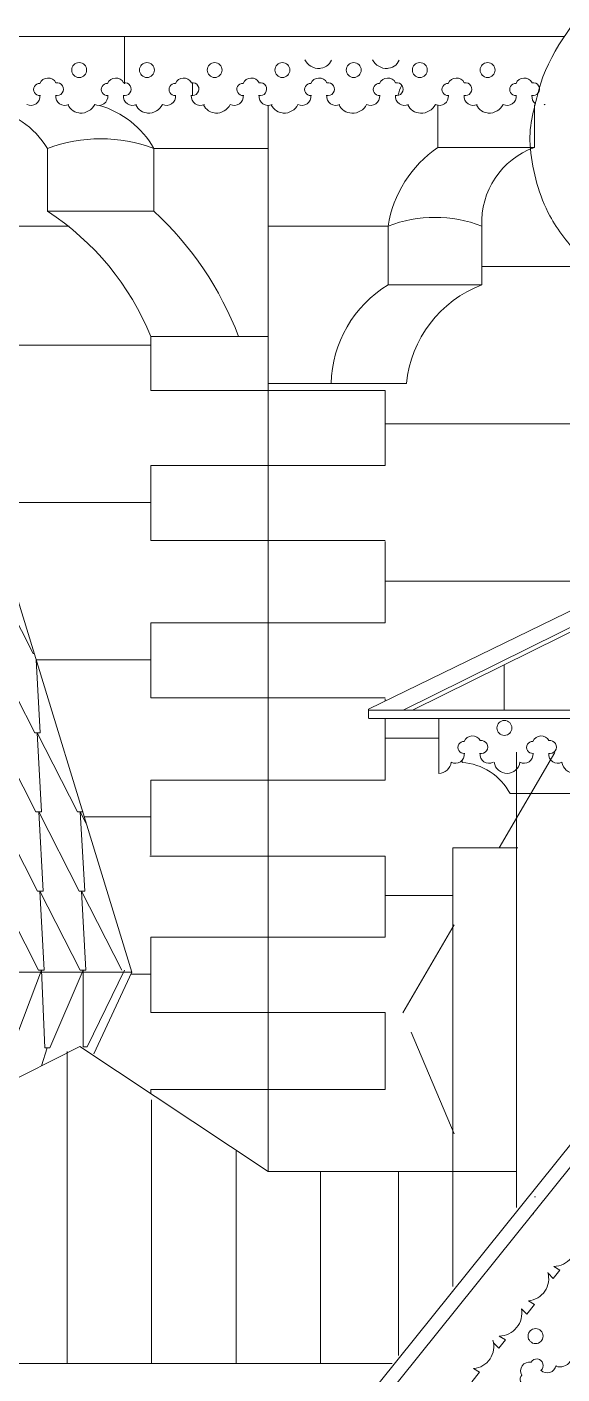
# Model space of a CAD drawing. Header units: millimetres. Extents: x 2399 to 111977, y 1313 to 59551.
# Drawn here: x 13794 to 15164, y 40204 to 43652 of the extents above; entities that cross this region are included whole.
import ezdxf

# ---------------------------------------------------------------- set-up
doc = ezdxf.new("R2010")
doc.units = ezdxf.units.MM
doc.linetypes.add('Невидимая', pattern=[391.222223, 282.222223, -109])
doc.layers.add('hatch1', color=7, linetype='Continuous', lineweight=20, true_color=0x6a6a6a)
doc.layers.add('main line', color=7, linetype='Continuous', lineweight=13)

msp = doc.modelspace()

# ---------------------------------------------------------------- linework, layer by layer
at = {"layer": 'hatch1', "color": 251, "linetype": 'Невидимая', "lineweight": 20, "true_color": 0x6a6a6a}
msp.add_line((15002.4428, 41550.863), (15546.8098, 42484.1677), dxfattribs=at)
at = {"layer": 'hatch1', "color": 251, "linetype": 'Continuous', "lineweight": 20, "true_color": 0x6a6a6a}
for p, q in [((13809.5543, 42047.9935), (13706.2566, 42250.6432)), ((13813.5719, 41845.3438), (13710.2742, 42047.9935)), ((13809.5543, 42047.9935), (13811.1432, 42047.9935)), ((13811.1229, 42048.3622), (13811.1432, 42047.9935)), ((13817.5826, 42032.2352), (13827.8904, 41845.3438)), ((13816.8087, 41642.6941), (13713.511, 41845.3438)), ((13813.5719, 41845.3438), (13827.8904, 41845.3438)), ((13923.248, 41642.6941), (13819.9503, 41845.3438)), ((13819.9503, 41845.3438), (13831.1272, 41642.6941)), ((13820.8263, 41440.0444), (13717.5286, 41642.6941)), ((13816.8087, 41642.6941), (13831.1272, 41642.6941)), ((13927.2656, 41440.0444), (13823.9679, 41642.6941)), ((13823.9679, 41642.6941), (13835.1448, 41440.0444)), ((13923.248, 41642.6941), (13937.5665, 41642.6941)), ((13930.4073, 41642.6941), (13941.5841, 41440.0444)), ((13945.3428, 41613.3935), (13930.4073, 41642.6941)), ((13823.6828, 41237.3947), (13720.3851, 41440.0444)), ((13820.8263, 41440.0444), (13835.1448, 41440.0444)), ((13930.1221, 41237.3947), (13826.8245, 41440.0444)), ((13826.8245, 41440.0444), (13838.0013, 41237.3947)), ((13927.2656, 41440.0444), (13941.5841, 41440.0444)), ((14036.5615, 41237.3947), (13933.2638, 41440.0444)), ((13933.2638, 41440.0444), (13944.4406, 41237.3947)), ((13830.8421, 41237.3947), (13755.7411, 41038.8841)), ((13823.6828, 41237.3947), (13838.0013, 41237.3947)), ((13839.3164, 41038.8841), (13830.8421, 41237.3947)), ((13937.2814, 41237.3947), (13852.0651, 41038.8841)), ((13930.1221, 41237.3947), (13944.4406, 41237.3947)), ((13937.2814, 41237.3947), (13937.2814, 41041.7074)), ((13948.3486, 41041.7074), (14043.7207, 41237.3947)), ((13845.6907, 41038.8841), (13830.9623, 40992.9105))]:
    msp.add_line(p, q, dxfattribs=at)
at = {"layer": 'main line', "color": 7, "linetype": 'Continuous', "lineweight": 13}
for p, q in [((11583.8755, 43627.3017), (15169.6241, 43627.3017)), ((14043.0791, 43627.3017), (14043.0791, 43505.8483)), ((14217.2518, 43475.6773), (14217.2518, 43508.5288)), ((14410.8222, 43450.009), (14410.8222, 40722.3835)), ((14845.7475, 43343.0785), (14845.7475, 43451.7635)), ((15092.5873, 43343.0785), (15092.5873, 43451.7635)), ((13846.2879, 43179.8457), (13846.2879, 43340.5942)), ((14118.8623, 43179.8457), (14118.8623, 43340.5942)), ((14410.8222, 43340.5942), (14118.8623, 43340.5942)), ((14845.7475, 43343.0785), (15092.5873, 43343.0785)), ((13846.2879, 43179.8457), (14118.8623, 43179.8457)), ((13192.8294, 43141.7935), (13901.462, 43141.7935)), ((14410.8222, 43141.7935), (14718.1128, 43141.7935)), ((14718.1128, 42991.7131), (14718.1128, 43141.7935)), ((14958.4114, 42991.7131), (14958.4114, 43141.7935)), ((14958.4114, 43038.6601), (15242.6365, 43038.6601)), ((14718.1128, 42991.7131), (14958.4114, 42991.7131)), ((14110.8222, 42720.8545), (14110.8222, 42859.2118)), ((14110.8222, 42859.2118), (14410.8222, 42859.2118)), ((13192.8294, 42837.3752), (14110.8222, 42837.3752)), ((14710.8222, 42720.8545), (14110.8222, 42720.8545)), ((14410.8222, 42739.2235), (14765.1025, 42739.2235)), ((14710.8222, 42720.8545), (14710.8222, 42529.3851)), ((14710.8222, 42636.0902), (15283.052, 42636.0902)), ((14062.1027, 41232.2053), (13662.3182, 42537.3894)), ((14710.8222, 42529.3851), (14110.8222, 42529.3851)), ((14110.8222, 42337.1953), (14110.8222, 42529.3851)), ((13693.7402, 42434.8052), (14110.8222, 42434.8052)), ((14110.8222, 42337.1953), (14710.8222, 42337.1953)), ((14710.8222, 42334.5065), (14710.8222, 42126.8152)), ((14710.8222, 42233.5202), (15247.5589, 42233.5202)), ((14667.9212, 41905.4422), (15247.5589, 42187.4902)), ((14756.8088, 41903.2517), (15278.5293, 42161.6121)), ((15288.8663, 42154.2375), (14780.4533, 41903.2517)), ((14710.8222, 42126.8152), (14110.8222, 42126.8152)), ((14110.8222, 41934.6253), (14110.8222, 42126.8152)), ((13817.0495, 42032.2352), (14110.8222, 42032.2352)), ((15015.224, 42019.1498), (15015.224, 41903.2517)), ((14110.8222, 41934.6253), (14710.8222, 41934.6253)), ((14710.8222, 41931.9366), (14710.8222, 41926.3176)), ((14667.9212, 41905.4422), (14667.9212, 41881.3651)), ((14667.9212, 41903.2517), (16413.877, 41903.2517)), ((14669.8996, 41881.3651), (15537.7502, 41881.3651)), ((14710.8222, 41881.3651), (14710.8222, 41724.2452)), ((14848.1571, 41741.2878), (14848.1571, 41881.5178)), ((14710.8222, 41830.9503), (14848.1571, 41830.9503)), ((15047.2274, 41689.4192), (15047.2274, 41795.6428)), ((14907.4481, 41769.4645), (14907.4481, 41774.4659)), ((14110.8222, 41532.0554), (14110.8222, 41724.2452)), ((14710.8222, 41724.2452), (14110.8222, 41724.2452)), ((15030.4182, 41689.4192), (15521.6319, 41689.4192)), ((15047.2274, 41689.4192), (15047.2274, 40630.4255)), ((13940.3587, 41629.6653), (14110.8222, 41629.6653)), ((14883.8832, 41550.863), (15050.0125, 41550.863)), ((14883.8832, 40428.3276), (14883.8832, 41550.863)), ((14108.5029, 41529.3666), (14710.8222, 41529.3666)), ((14710.8222, 41529.3666), (14710.8222, 41321.6752)), ((14710.8222, 41428.3803), (14883.8832, 41428.3803)), ((14110.8222, 41129.4854), (14110.8222, 41321.6752)), ((14710.8222, 41321.6752), (14110.8222, 41321.6752)), ((13644.0559, 41232.2053), (14062.1027, 41232.2053)), ((15551.7754, 41248.5074), (13784.5939, 39048.0426)), ((14062.1027, 41232.2053), (13964.6614, 41023.1556)), ((14059.7209, 41227.0953), (14110.8222, 41227.0953)), ((15538.3603, 41174.8271), (13827.993, 39045.1065)), ((14110.8222, 41129.4854), (14710.8222, 41129.4854)), ((14710.8222, 41129.4854), (14710.8222, 40931.8913)), ((13928.8909, 41042.2918), (13507.0446, 40829.5722)), ((13839.3164, 41038.8841), (13852.0651, 41038.8841)), ((13896.4483, 40231.4363), (13896.4483, 41029.613)), ((14410.8222, 40722.3835), (13928.8909, 41042.2918)), ((13937.6886, 41045.73), (13937.2814, 41045.5709)), ((13937.2814, 41041.7074), (13948.3486, 41041.7074)), ((14110.8222, 40921.525), (14110.8222, 40931.8913)), ((14710.8222, 40931.8913), (14110.8222, 40931.8913)), ((14112.764, 40231.4363), (14112.764, 40905.6352)), ((14329.0797, 40231.4363), (14329.0797, 40774.1144)), ((14410.8222, 40722.3835), (15044.886, 40722.3835)), ((14545.3954, 40231.4363), (14545.3954, 40722.3835)), ((14744.5193, 40722.3835), (14744.5193, 40251.613)), ((15093.2641, 40657.4539), (15095.3918, 40657.3129)), ((15090.675, 40613.336), (15089.9864, 40614.7012)), ((15157.776, 40469.7024), (15142.3649, 40479.234)), ((15127.6188, 40461.8388), (15140.8303, 40448.2946)), ((15140.8303, 40448.2946), (15157.776, 40469.7024)), ((15059.8403, 40370.9152), (15073.0518, 40357.371)), ((15073.0518, 40357.371), (15092.8391, 40382.0082)), ((15092.8391, 40382.0082), (15077.428, 40391.5398)), ((14988.149, 40283.7142), (15001.3605, 40270.17)), ((15001.3605, 40270.17), (15018.3062, 40291.5778)), ((15018.3062, 40291.5778), (15002.8951, 40301.1094)), ((11451.3844, 40231.4363), (14728.6071, 40231.4363)), ((14932.6267, 40183.8338), (14952.414, 40208.471)), ((14952.414, 40208.471), (14937.0029, 40218.0026))]:
    msp.add_line(p, q, dxfattribs=at)
at = {"layer": 'main line', "color": 7, "linetype": 'Невидимая', "lineweight": 13}
for p, q in [((14756.1508, 41128.6011), (14887.3557, 41353.5488)), ((14887.3557, 40819.1659), (14756.1508, 41128.6011))]:
    msp.add_line(p, q, dxfattribs=at)
at = {"layer": 'main line', "color": 7, "linetype": 'Continuous', "lineweight": 13, "flags": 128}
for points in [[(14543.0831, 43545.3267, -0.304535594), (14505.1554, 43567.6702)], [(14543.0831, 43545.3267, -0.304535594), (14505.1554, 43567.6702)], [(14543.0831, 43545.3267, -0.304535594), (14505.1554, 43567.6702)], [(14543.0831, 43545.3267, -0.304535594), (14505.1554, 43567.6702)], [(14543.0831, 43545.3267, -0.304535594), (14505.1554, 43567.6702)], [(14543.0831, 43545.3267, -0.304535594), (14505.1554, 43567.6702)], [(14573.4017, 43566.6853, -0.304535594), (14540.6284, 43545.3267)], [(14573.4017, 43566.6853, -0.304535594), (14540.6284, 43545.3267)], [(14573.4017, 43566.6853, -0.304535594), (14540.6284, 43545.3267)], [(14573.4017, 43566.6853, -0.304535594), (14540.6284, 43545.3267)], [(14573.4017, 43566.6853, -0.304535594), (14540.6284, 43545.3267)], [(14573.4017, 43566.6853, -0.304535594), (14540.6284, 43545.3267)], [(14716.4951, 43545.3267, -0.304535594), (14678.5674, 43567.6702)], [(14716.4951, 43545.3267, -0.304535594), (14678.5674, 43567.6702)], [(14716.4951, 43545.3267, -0.304535594), (14678.5674, 43567.6702)], [(14716.4951, 43545.3267, -0.304535594), (14678.5674, 43567.6702)], [(14716.4951, 43545.3267, -0.304535594), (14678.5674, 43567.6702)], [(14716.4951, 43545.3267, -0.304535594), (14678.5674, 43567.6702)], [(14746.8137, 43566.6853, -0.304535594), (14714.0403, 43545.3267)], [(14746.8137, 43566.6853, -0.304535594), (14714.0403, 43545.3267)], [(14746.8137, 43566.6853, -0.304535594), (14714.0403, 43545.3267)], [(14746.8137, 43566.6853, -0.304535594), (14714.0403, 43545.3267)], [(14746.8137, 43566.6853, -0.304535594), (14714.0403, 43545.3267)], [(14746.8137, 43566.6853, -0.304535594), (14714.0403, 43545.3267)], [(13866.4659, 43476.1599, 1.219803903), (13867.8964, 43508.8418, 0.63216014), (13826.9323, 43506.8436, 1.067465283), (13827.1671, 43476.1599, -0.60309642), (13793.7753, 43453.3936)], [(13866.4659, 43476.1599, 1.219803903), (13867.8964, 43508.8418, 0.63216014), (13826.9323, 43506.8436, 1.067465283), (13827.1671, 43476.1599, -0.60309642), (13793.7753, 43453.3936)], [(13866.4659, 43476.1599, 1.219803903), (13867.8964, 43508.8418, 0.63216014), (13826.9323, 43506.8436, 1.067465283), (13827.1671, 43476.1599, -0.60309642), (13793.7753, 43453.3936)], [(13866.4659, 43476.1599, 1.219803903), (13867.8964, 43508.8418, 0.63216014), (13826.9323, 43506.8436, 1.067465283), (13827.1671, 43476.1599, -0.60309642), (13793.7753, 43453.3936)], [(13866.4659, 43476.1599, 1.219803903), (13867.8964, 43508.8418, 0.63216014), (13826.9323, 43506.8436, 1.067465283), (13827.1671, 43476.1599, -0.60309642), (13793.7753, 43453.3936)], [(13866.4659, 43476.1599, 1.219803903), (13867.8964, 43508.8418, 0.63216014), (13826.9323, 43506.8436, 1.067465283), (13827.1671, 43476.1599, -0.60309642), (13793.7753, 43453.3936)], [(14039.8779, 43476.1599, 1.219803903), (14041.3083, 43508.8418, 0.63216014), (14000.3443, 43506.8436, 1.067465283), (14000.5791, 43476.1599, -0.60309642), (13967.1873, 43453.3936)], [(14039.8779, 43476.1599, 1.219803903), (14041.3083, 43508.8418, 0.63216014), (14000.3443, 43506.8436, 1.067465283), (14000.5791, 43476.1599, -0.60309642), (13967.1873, 43453.3936)], [(14039.8779, 43476.1599, 1.219803903), (14041.3083, 43508.8418, 0.63216014), (14000.3443, 43506.8436, 1.067465283), (14000.5791, 43476.1599, -0.60309642), (13967.1873, 43453.3936)], [(14039.8779, 43476.1599, 1.219803903), (14041.3083, 43508.8418, 0.63216014), (14000.3443, 43506.8436, 1.067465283), (14000.5791, 43476.1599, -0.60309642), (13967.1873, 43453.3936)], [(14039.8779, 43476.1599, 1.219803903), (14041.3083, 43508.8418, 0.63216014), (14000.3443, 43506.8436, 1.067465283), (14000.5791, 43476.1599, -0.60309642), (13967.1873, 43453.3936)], [(14039.8779, 43476.1599, 1.219803903), (14041.3083, 43508.8418, 0.63216014), (14000.3443, 43506.8436, 1.067465283), (14000.5791, 43476.1599, -0.60309642), (13967.1873, 43453.3936)], [(14213.2898, 43476.1599, 1.219803903), (14214.7203, 43508.8418, 0.63216014), (14173.7563, 43506.8436, 1.067465283), (14173.991, 43476.1599, -0.60309642), (14140.5993, 43453.3936)], [(14213.2898, 43476.1599, 1.219803903), (14214.7203, 43508.8418, 0.63216014), (14173.7563, 43506.8436, 1.067465283), (14173.991, 43476.1599, -0.60309642), (14140.5993, 43453.3936)], [(14213.2898, 43476.1599, 1.219803903), (14214.7203, 43508.8418, 0.63216014), (14173.7563, 43506.8436, 1.067465283), (14173.991, 43476.1599, -0.60309642), (14140.5993, 43453.3936)], [(14213.2898, 43476.1599, 1.219803903), (14214.7203, 43508.8418, 0.63216014), (14173.7563, 43506.8436, 1.067465283), (14173.991, 43476.1599, -0.60309642), (14140.5993, 43453.3936)], [(14213.2898, 43476.1599, 1.219803903), (14214.7203, 43508.8418, 0.63216014), (14173.7563, 43506.8436, 1.067465283), (14173.991, 43476.1599, -0.60309642), (14140.5993, 43453.3936)], [(14213.2898, 43476.1599, 1.219803903), (14214.7203, 43508.8418, 0.63216014), (14173.7563, 43506.8436, 1.067465283), (14173.991, 43476.1599, -0.60309642), (14140.5993, 43453.3936)], [(14386.7018, 43476.1599, 1.219803903), (14388.1323, 43508.8418, 0.63216014), (14347.1682, 43506.8436, 1.067465283), (14347.403, 43476.1599, -0.60309642), (14314.0112, 43453.3936)], [(14386.7018, 43476.1599, 1.219803903), (14388.1323, 43508.8418, 0.63216014), (14347.1682, 43506.8436, 1.067465283), (14347.403, 43476.1599, -0.60309642), (14314.0112, 43453.3936)], [(14386.7018, 43476.1599, 1.219803903), (14388.1323, 43508.8418, 0.63216014), (14347.1682, 43506.8436, 1.067465283), (14347.403, 43476.1599, -0.60309642), (14314.0112, 43453.3936)], [(14386.7018, 43476.1599, 1.219803903), (14388.1323, 43508.8418, 0.63216014), (14347.1682, 43506.8436, 1.067465283), (14347.403, 43476.1599, -0.60309642), (14314.0112, 43453.3936)], [(14386.7018, 43476.1599, 1.219803903), (14388.1323, 43508.8418, 0.63216014), (14347.1682, 43506.8436, 1.067465283), (14347.403, 43476.1599, -0.60309642), (14314.0112, 43453.3936)], [(14386.7018, 43476.1599, 1.219803903), (14388.1323, 43508.8418, 0.63216014), (14347.1682, 43506.8436, 1.067465283), (14347.403, 43476.1599, -0.60309642), (14314.0112, 43453.3936)], [(14560.1138, 43476.1599, 1.219803903), (14561.5442, 43508.8418, 0.63216014), (14520.5802, 43506.8436, 1.067465283), (14520.815, 43476.1599, -0.60309642), (14487.4232, 43453.3936)], [(14560.1138, 43476.1599, 1.219803903), (14561.5442, 43508.8418, 0.63216014), (14520.5802, 43506.8436, 1.067465283), (14520.815, 43476.1599, -0.60309642), (14487.4232, 43453.3936)], [(14560.1138, 43476.1599, 1.219803903), (14561.5442, 43508.8418, 0.63216014), (14520.5802, 43506.8436, 1.067465283), (14520.815, 43476.1599, -0.60309642), (14487.4232, 43453.3936)], [(14560.1138, 43476.1599, 1.219803903), (14561.5442, 43508.8418, 0.63216014), (14520.5802, 43506.8436, 1.067465283), (14520.815, 43476.1599, -0.60309642), (14487.4232, 43453.3936)], [(14560.1138, 43476.1599, 1.219803903), (14561.5442, 43508.8418, 0.63216014), (14520.5802, 43506.8436, 1.067465283), (14520.815, 43476.1599, -0.60309642), (14487.4232, 43453.3936)], [(14560.1138, 43476.1599, 1.219803903), (14561.5442, 43508.8418, 0.63216014), (14520.5802, 43506.8436, 1.067465283), (14520.815, 43476.1599, -0.60309642), (14487.4232, 43453.3936)], [(14735.9805, 43476.1599, 1.219803903), (14737.4109, 43508.8418, 0.63216014), (14696.4469, 43506.8436, 1.067465283), (14696.6817, 43476.1599, -0.60309642), (14663.2899, 43453.3936)], [(14735.9805, 43476.1599, 1.219803903), (14737.4109, 43508.8418, 0.63216014), (14696.4469, 43506.8436, 1.067465283), (14696.6817, 43476.1599, -0.60309642), (14663.2899, 43453.3936)], [(14735.9805, 43476.1599, 1.219803903), (14737.4109, 43508.8418, 0.63216014), (14696.4469, 43506.8436, 1.067465283), (14696.6817, 43476.1599, -0.60309642), (14663.2899, 43453.3936)], [(14735.9805, 43476.1599, 1.219803903), (14737.4109, 43508.8418, 0.63216014), (14696.4469, 43506.8436, 1.067465283), (14696.6817, 43476.1599, -0.60309642), (14663.2899, 43453.3936)], [(14735.9805, 43476.1599, 1.219803903), (14737.4109, 43508.8418, 0.63216014), (14696.4469, 43506.8436, 1.067465283), (14696.6817, 43476.1599, -0.60309642), (14663.2899, 43453.3936)], [(14735.9805, 43476.1599, 1.219803903), (14737.4109, 43508.8418, 0.63216014), (14696.4469, 43506.8436, 1.067465283), (14696.6817, 43476.1599, -0.60309642), (14663.2899, 43453.3936)], [(14911.8472, 43476.1599, 1.219803903), (14913.2776, 43508.8418, 0.63216014), (14872.3136, 43506.8436, 1.067465283), (14872.5483, 43476.1599, -0.60309642), (14839.1566, 43453.3936)], [(14911.8472, 43476.1599, 1.219803903), (14913.2776, 43508.8418, 0.63216014), (14872.3136, 43506.8436, 1.067465283), (14872.5483, 43476.1599, -0.60309642), (14839.1566, 43453.3936)], [(14911.8472, 43476.1599, 1.219803903), (14913.2776, 43508.8418, 0.63216014), (14872.3136, 43506.8436, 1.067465283), (14872.5483, 43476.1599, -0.60309642), (14839.1566, 43453.3936)], [(14911.8472, 43476.1599, 1.219803903), (14913.2776, 43508.8418, 0.63216014), (14872.3136, 43506.8436, 1.067465283), (14872.5483, 43476.1599, -0.60309642), (14839.1566, 43453.3936)], [(14911.8472, 43476.1599, 1.219803903), (14913.2776, 43508.8418, 0.63216014), (14872.3136, 43506.8436, 1.067465283), (14872.5483, 43476.1599, -0.60309642), (14839.1566, 43453.3936)], [(14911.8472, 43476.1599, 1.219803903), (14913.2776, 43508.8418, 0.63216014), (14872.3136, 43506.8436, 1.067465283), (14872.5483, 43476.1599, -0.60309642), (14839.1566, 43453.3936)], [(15085.2591, 43476.1599, 1.219803903), (15086.6896, 43508.8418, 0.63216014), (15045.7256, 43506.8436, 1.067465283), (15045.9603, 43476.1599, -0.60309642), (15012.5685, 43453.3936)], [(15085.2591, 43476.1599, 1.219803903), (15086.6896, 43508.8418, 0.63216014), (15045.7256, 43506.8436, 1.067465283), (15045.9603, 43476.1599, -0.60309642), (15012.5685, 43453.3936)], [(15085.2591, 43476.1599, 1.219803903), (15086.6896, 43508.8418, 0.63216014), (15045.7256, 43506.8436, 1.067465283), (15045.9603, 43476.1599, -0.60309642), (15012.5685, 43453.3936)], [(15085.2591, 43476.1599, 1.219803903), (15086.6896, 43508.8418, 0.63216014), (15045.7256, 43506.8436, 1.067465283), (15045.9603, 43476.1599, -0.60309642), (15012.5685, 43453.3936)], [(15085.2591, 43476.1599, 1.219803903), (15086.6896, 43508.8418, 0.63216014), (15045.7256, 43506.8436, 1.067465283), (15045.9603, 43476.1599, -0.60309642), (15012.5685, 43453.3936)], [(15085.2591, 43476.1599, 1.219803903), (15086.6896, 43508.8418, 0.63216014), (15045.7256, 43506.8436, 1.067465283), (15045.9603, 43476.1599, -0.60309642), (15012.5685, 43453.3936)], [(13828.3648, 43476.1599, -0.017938026), (13827.1934, 43475.916)], [(13828.3648, 43476.1599, -0.017938026), (13827.1934, 43475.916)], [(13828.3648, 43476.1599, -0.017938026), (13827.1934, 43475.916)], [(13828.3648, 43476.1599, -0.017938026), (13827.1934, 43475.916)], [(13828.3648, 43476.1599, -0.017938026), (13827.1934, 43475.916)], [(13828.3648, 43476.1599, -0.017938026), (13827.1934, 43475.916)], [(13867.6636, 43476.1599, 0.60309642), (13901.0554, 43453.3936)], [(13867.6636, 43476.1599, 0.60309642), (13901.0554, 43453.3936)], [(13867.6636, 43476.1599, 0.60309642), (13901.0554, 43453.3936)], [(13867.6636, 43476.1599, 0.60309642), (13901.0554, 43453.3936)], [(13867.6636, 43476.1599, 0.60309642), (13901.0554, 43453.3936)], [(13867.6636, 43476.1599, 0.60309642), (13901.0554, 43453.3936)], [(14001.7768, 43476.1599, -0.017938026), (14000.6054, 43475.916)], [(14001.7768, 43476.1599, -0.017938026), (14000.6054, 43475.916)], [(14001.7768, 43476.1599, -0.017938026), (14000.6054, 43475.916)], [(14001.7768, 43476.1599, -0.017938026), (14000.6054, 43475.916)], [(14001.7768, 43476.1599, -0.017938026), (14000.6054, 43475.916)], [(14001.7768, 43476.1599, -0.017938026), (14000.6054, 43475.916)], [(14041.0756, 43476.1599, 0.60309642), (14074.4673, 43453.3936)], [(14041.0756, 43476.1599, 0.60309642), (14074.4673, 43453.3936)], [(14041.0756, 43476.1599, 0.60309642), (14074.4673, 43453.3936)], [(14041.0756, 43476.1599, 0.60309642), (14074.4673, 43453.3936)], [(14041.0756, 43476.1599, 0.60309642), (14074.4673, 43453.3936)], [(14041.0756, 43476.1599, 0.60309642), (14074.4673, 43453.3936)], [(14175.1887, 43476.1599, -0.017938026), (14174.0174, 43475.916)], [(14175.1887, 43476.1599, -0.017938026), (14174.0174, 43475.916)], [(14175.1887, 43476.1599, -0.017938026), (14174.0174, 43475.916)], [(14175.1887, 43476.1599, -0.017938026), (14174.0174, 43475.916)], [(14175.1887, 43476.1599, -0.017938026), (14174.0174, 43475.916)], [(14175.1887, 43476.1599, -0.017938026), (14174.0174, 43475.916)], [(14214.4876, 43476.1599, 0.60309642), (14247.8793, 43453.3936)], [(14214.4876, 43476.1599, 0.60309642), (14247.8793, 43453.3936)], [(14214.4876, 43476.1599, 0.60309642), (14247.8793, 43453.3936)], [(14214.4876, 43476.1599, 0.60309642), (14247.8793, 43453.3936)], [(14214.4876, 43476.1599, 0.60309642), (14247.8793, 43453.3936)], [(14214.4876, 43476.1599, 0.60309642), (14247.8793, 43453.3936)], [(14348.6007, 43476.1599, -0.017938026), (14347.4293, 43475.916)], [(14348.6007, 43476.1599, -0.017938026), (14347.4293, 43475.916)], [(14348.6007, 43476.1599, -0.017938026), (14347.4293, 43475.916)], [(14348.6007, 43476.1599, -0.017938026), (14347.4293, 43475.916)], [(14348.6007, 43476.1599, -0.017938026), (14347.4293, 43475.916)], [(14348.6007, 43476.1599, -0.017938026), (14347.4293, 43475.916)], [(14387.8995, 43476.1599, 0.60309642), (14421.2913, 43453.3936)], [(14387.8995, 43476.1599, 0.60309642), (14421.2913, 43453.3936)], [(14387.8995, 43476.1599, 0.60309642), (14421.2913, 43453.3936)], [(14387.8995, 43476.1599, 0.60309642), (14421.2913, 43453.3936)], [(14387.8995, 43476.1599, 0.60309642), (14421.2913, 43453.3936)], [(14387.8995, 43476.1599, 0.60309642), (14421.2913, 43453.3936)], [(14522.0127, 43476.1599, -0.017938026), (14520.8413, 43475.916)], [(14522.0127, 43476.1599, -0.017938026), (14520.8413, 43475.916)], [(14522.0127, 43476.1599, -0.017938026), (14520.8413, 43475.916)], [(14522.0127, 43476.1599, -0.017938026), (14520.8413, 43475.916)], [(14522.0127, 43476.1599, -0.017938026), (14520.8413, 43475.916)], [(14522.0127, 43476.1599, -0.017938026), (14520.8413, 43475.916)], [(14561.3115, 43476.1599, 0.60309642), (14594.7032, 43453.3936)], [(14561.3115, 43476.1599, 0.60309642), (14594.7032, 43453.3936)], [(14561.3115, 43476.1599, 0.60309642), (14594.7032, 43453.3936)], [(14561.3115, 43476.1599, 0.60309642), (14594.7032, 43453.3936)], [(14561.3115, 43476.1599, 0.60309642), (14594.7032, 43453.3936)], [(14561.3115, 43476.1599, 0.60309642), (14594.7032, 43453.3936)], [(14697.8794, 43476.1599, -0.017938026), (14696.708, 43475.916)], [(14697.8794, 43476.1599, -0.017938026), (14696.708, 43475.916)], [(14697.8794, 43476.1599, -0.017938026), (14696.708, 43475.916)], [(14697.8794, 43476.1599, -0.017938026), (14696.708, 43475.916)], [(14697.8794, 43476.1599, -0.017938026), (14696.708, 43475.916)], [(14697.8794, 43476.1599, -0.017938026), (14696.708, 43475.916)], [(14737.1782, 43476.1599, 0.60309642), (14770.5699, 43453.3936)], [(14737.1782, 43476.1599, 0.60309642), (14770.5699, 43453.3936)], [(14737.1782, 43476.1599, 0.60309642), (14770.5699, 43453.3936)], [(14737.1782, 43476.1599, 0.60309642), (14770.5699, 43453.3936)], [(14737.1782, 43476.1599, 0.60309642), (14770.5699, 43453.3936)], [(14737.1782, 43476.1599, 0.60309642), (14770.5699, 43453.3936)], [(14873.7461, 43476.1599, -0.017938026), (14872.5747, 43475.916)], [(14873.7461, 43476.1599, -0.017938026), (14872.5747, 43475.916)], [(14873.7461, 43476.1599, -0.017938026), (14872.5747, 43475.916)], [(14873.7461, 43476.1599, -0.017938026), (14872.5747, 43475.916)], [(14873.7461, 43476.1599, -0.017938026), (14872.5747, 43475.916)], [(14873.7461, 43476.1599, -0.017938026), (14872.5747, 43475.916)], [(14913.0449, 43476.1599, 0.60309642), (14946.4366, 43453.3936)], [(14913.0449, 43476.1599, 0.60309642), (14946.4366, 43453.3936)], [(14913.0449, 43476.1599, 0.60309642), (14946.4366, 43453.3936)], [(14913.0449, 43476.1599, 0.60309642), (14946.4366, 43453.3936)], [(14913.0449, 43476.1599, 0.60309642), (14946.4366, 43453.3936)], [(14913.0449, 43476.1599, 0.60309642), (14946.4366, 43453.3936)], [(15047.158, 43476.1599, -0.017938026), (15045.9867, 43475.916)], [(15047.158, 43476.1599, -0.017938026), (15045.9867, 43475.916)], [(15047.158, 43476.1599, -0.017938026), (15045.9867, 43475.916)], [(15047.158, 43476.1599, -0.017938026), (15045.9867, 43475.916)], [(15047.158, 43476.1599, -0.017938026), (15045.9867, 43475.916)], [(15047.158, 43476.1599, -0.017938026), (15045.9867, 43475.916)], [(15086.4568, 43476.1599, 0.27065965), (15095.7627, 43455.0763)], [(15086.4568, 43476.1599, 0.27065965), (15095.7627, 43455.0763)], [(15086.4568, 43476.1599, 0.27065965), (15095.7627, 43455.0763)], [(15086.4568, 43476.1599, 0.27065965), (15095.7627, 43455.0763)], [(15086.4568, 43476.1599, 0.27065965), (15095.7627, 43455.0763)], [(15086.4568, 43476.1599, 0.27065965), (15095.7627, 43455.0763)], [(13898.941, 43452.4088, 0.304535594), (13931.7143, 43431.0501)], [(13898.941, 43452.4088, 0.304535594), (13931.7143, 43431.0501)], [(13898.941, 43452.4088, 0.304535594), (13931.7143, 43431.0501)], [(13898.941, 43452.4088, 0.304535594), (13931.7143, 43431.0501)], [(13898.941, 43452.4088, 0.304535594), (13931.7143, 43431.0501)], [(13898.941, 43452.4088, 0.304535594), (13931.7143, 43431.0501)], [(13929.2596, 43431.0501, 0.304535594), (13967.1873, 43453.3936)], [(13929.2596, 43431.0501, 0.304535594), (13967.1873, 43453.3936)], [(13929.2596, 43431.0501, 0.304535594), (13967.1873, 43453.3936)], [(13929.2596, 43431.0501, 0.304535594), (13967.1873, 43453.3936)], [(13929.2596, 43431.0501, 0.304535594), (13967.1873, 43453.3936)], [(13929.2596, 43431.0501, 0.304535594), (13967.1873, 43453.3936)], [(14072.3529, 43452.4088, 0.304535594), (14105.1263, 43431.0501)], [(14072.3529, 43452.4088, 0.304535594), (14105.1263, 43431.0501)], [(14072.3529, 43452.4088, 0.304535594), (14105.1263, 43431.0501)], [(14072.3529, 43452.4088, 0.304535594), (14105.1263, 43431.0501)], [(14072.3529, 43452.4088, 0.304535594), (14105.1263, 43431.0501)], [(14072.3529, 43452.4088, 0.304535594), (14105.1263, 43431.0501)], [(14102.6716, 43431.0501, 0.304535594), (14140.5993, 43453.3936)], [(14102.6716, 43431.0501, 0.304535594), (14140.5993, 43453.3936)], [(14102.6716, 43431.0501, 0.304535594), (14140.5993, 43453.3936)], [(14102.6716, 43431.0501, 0.304535594), (14140.5993, 43453.3936)], [(14102.6716, 43431.0501, 0.304535594), (14140.5993, 43453.3936)], [(14102.6716, 43431.0501, 0.304535594), (14140.5993, 43453.3936)], [(14245.7649, 43452.4088, 0.304535594), (14278.5383, 43431.0501)], [(14245.7649, 43452.4088, 0.304535594), (14278.5383, 43431.0501)], [(14245.7649, 43452.4088, 0.304535594), (14278.5383, 43431.0501)], [(14245.7649, 43452.4088, 0.304535594), (14278.5383, 43431.0501)], [(14245.7649, 43452.4088, 0.304535594), (14278.5383, 43431.0501)], [(14245.7649, 43452.4088, 0.304535594), (14278.5383, 43431.0501)], [(14276.0835, 43431.0501, 0.304535594), (14314.0112, 43453.3936)], [(14276.0835, 43431.0501, 0.304535594), (14314.0112, 43453.3936)], [(14276.0835, 43431.0501, 0.304535594), (14314.0112, 43453.3936)], [(14276.0835, 43431.0501, 0.304535594), (14314.0112, 43453.3936)], [(14276.0835, 43431.0501, 0.304535594), (14314.0112, 43453.3936)], [(14276.0835, 43431.0501, 0.304535594), (14314.0112, 43453.3936)], [(14419.1769, 43452.4088, 0.304535594), (14451.9502, 43431.0501)], [(14419.1769, 43452.4088, 0.304535594), (14451.9502, 43431.0501)], [(14419.1769, 43452.4088, 0.304535594), (14451.9502, 43431.0501)], [(14419.1769, 43452.4088, 0.304535594), (14451.9502, 43431.0501)], [(14419.1769, 43452.4088, 0.304535594), (14451.9502, 43431.0501)], [(14419.1769, 43452.4088, 0.304535594), (14451.9502, 43431.0501)], [(14449.4955, 43431.0501, 0.304535594), (14487.4232, 43453.3936)], [(14449.4955, 43431.0501, 0.304535594), (14487.4232, 43453.3936)], [(14449.4955, 43431.0501, 0.304535594), (14487.4232, 43453.3936)], [(14449.4955, 43431.0501, 0.304535594), (14487.4232, 43453.3936)], [(14449.4955, 43431.0501, 0.304535594), (14487.4232, 43453.3936)], [(14449.4955, 43431.0501, 0.304535594), (14487.4232, 43453.3936)], [(14592.5888, 43452.4088, 0.304535594), (14625.3622, 43431.0501)], [(14592.5888, 43452.4088, 0.304535594), (14625.3622, 43431.0501)], [(14592.5888, 43452.4088, 0.304535594), (14625.3622, 43431.0501)], [(14592.5888, 43452.4088, 0.304535594), (14625.3622, 43431.0501)], [(14592.5888, 43452.4088, 0.304535594), (14625.3622, 43431.0501)], [(14592.5888, 43452.4088, 0.304535594), (14625.3622, 43431.0501)], [(14625.3622, 43431.0501, 0.304535594), (14663.2899, 43453.3936)], [(14625.3622, 43431.0501, 0.304535594), (14663.2899, 43453.3936)], [(14625.3622, 43431.0501, 0.304535594), (14663.2899, 43453.3936)], [(14625.3622, 43431.0501, 0.304535594), (14663.2899, 43453.3936)], [(14625.3622, 43431.0501, 0.304535594), (14663.2899, 43453.3936)], [(14625.3622, 43431.0501, 0.304535594), (14663.2899, 43453.3936)], [(14768.4555, 43452.4088, 0.304535594), (14801.2289, 43431.0501)], [(14768.4555, 43452.4088, 0.304535594), (14801.2289, 43431.0501)], [(14768.4555, 43452.4088, 0.304535594), (14801.2289, 43431.0501)], [(14768.4555, 43452.4088, 0.304535594), (14801.2289, 43431.0501)], [(14768.4555, 43452.4088, 0.304535594), (14801.2289, 43431.0501)], [(14768.4555, 43452.4088, 0.304535594), (14801.2289, 43431.0501)], [(14801.2289, 43431.0501, 0.304535594), (14839.1566, 43453.3936)], [(14801.2289, 43431.0501, 0.304535594), (14839.1566, 43453.3936)], [(14801.2289, 43431.0501, 0.304535594), (14839.1566, 43453.3936)], [(14801.2289, 43431.0501, 0.304535594), (14839.1566, 43453.3936)], [(14801.2289, 43431.0501, 0.304535594), (14839.1566, 43453.3936)], [(14801.2289, 43431.0501, 0.304535594), (14839.1566, 43453.3936)], [(14944.3222, 43452.4088, 0.304535594), (14977.0956, 43431.0501)], [(14944.3222, 43452.4088, 0.304535594), (14977.0956, 43431.0501)], [(14944.3222, 43452.4088, 0.304535594), (14977.0956, 43431.0501)], [(14944.3222, 43452.4088, 0.304535594), (14977.0956, 43431.0501)], [(14944.3222, 43452.4088, 0.304535594), (14977.0956, 43431.0501)], [(14944.3222, 43452.4088, 0.304535594), (14977.0956, 43431.0501)], [(14974.6409, 43431.0501, 0.304535594), (15012.5685, 43453.3936)], [(14974.6409, 43431.0501, 0.304535594), (15012.5685, 43453.3936)], [(14974.6409, 43431.0501, 0.304535594), (15012.5685, 43453.3936)], [(14974.6409, 43431.0501, 0.304535594), (15012.5685, 43453.3936)], [(14974.6409, 43431.0501, 0.304535594), (15012.5685, 43453.3936)], [(14974.6409, 43431.0501, 0.304535594), (15012.5685, 43453.3936)], [(15117.7342, 43452.4088, 0.025540999), (15119.8486, 43453.3936)], [(15117.7342, 43452.4088, 0.025540999), (15119.8486, 43453.3936)], [(15117.7342, 43452.4088, 0.025540999), (15119.8486, 43453.3936)], [(15117.7342, 43452.4088, 0.025540999), (15119.8486, 43453.3936)], [(15117.7342, 43452.4088, 0.025540999), (15119.8486, 43453.3936)], [(15117.7342, 43452.4088, 0.025540999), (15119.8486, 43453.3936)], [(14952.5665, 41792.4361, 1.219803903), (14953.997, 41825.118, 0.63216014), (14913.0329, 41823.1197, 1.067465283), (14913.2677, 41792.4361, -0.60309642), (14879.8759, 41769.6698)], [(14952.5665, 41792.4361, 1.219803903), (14953.997, 41825.118, 0.63216014), (14913.0329, 41823.1197, 1.067465283), (14913.2677, 41792.4361, -0.60309642), (14879.8759, 41769.6698)], [(14952.5665, 41792.4361, 1.219803903), (14953.997, 41825.118, 0.63216014), (14913.0329, 41823.1197, 1.067465283), (14913.2677, 41792.4361, -0.60309642), (14879.8759, 41769.6698)], [(14952.5665, 41792.4361, 1.219803903), (14953.997, 41825.118, 0.63216014), (14913.0329, 41823.1197, 1.067465283), (14913.2677, 41792.4361, -0.60309642), (14879.8759, 41769.6698)], [(14952.5665, 41792.4361, 1.219803903), (14953.997, 41825.118, 0.63216014), (14913.0329, 41823.1197, 1.067465283), (14913.2677, 41792.4361, -0.60309642), (14879.8759, 41769.6698)], [(14952.5665, 41792.4361, 1.219803903), (14953.997, 41825.118, 0.63216014), (14913.0329, 41823.1197, 1.067465283), (14913.2677, 41792.4361, -0.60309642), (14879.8759, 41769.6698)], [(15128.4332, 41792.4361, 1.219803903), (15129.8637, 41825.118, 0.63216014), (15088.8996, 41823.1197, 1.067465283), (15089.1344, 41792.4361, -0.60309642), (15055.7426, 41769.6698)], [(15128.4332, 41792.4361, 1.219803903), (15129.8637, 41825.118, 0.63216014), (15088.8996, 41823.1197, 1.067465283), (15089.1344, 41792.4361, -0.60309642), (15055.7426, 41769.6698)], [(15128.4332, 41792.4361, 1.219803903), (15129.8637, 41825.118, 0.63216014), (15088.8996, 41823.1197, 1.067465283), (15089.1344, 41792.4361, -0.60309642), (15055.7426, 41769.6698)], [(15128.4332, 41792.4361, 1.219803903), (15129.8637, 41825.118, 0.63216014), (15088.8996, 41823.1197, 1.067465283), (15089.1344, 41792.4361, -0.60309642), (15055.7426, 41769.6698)], [(15128.4332, 41792.4361, 1.219803903), (15129.8637, 41825.118, 0.63216014), (15088.8996, 41823.1197, 1.067465283), (15089.1344, 41792.4361, -0.60309642), (15055.7426, 41769.6698)], [(15128.4332, 41792.4361, 1.219803903), (15129.8637, 41825.118, 0.63216014), (15088.8996, 41823.1197, 1.067465283), (15089.1344, 41792.4361, -0.60309642), (15055.7426, 41769.6698)], [(14914.4654, 41792.4361, -0.017938026), (14913.294, 41792.1922)], [(14914.4654, 41792.4361, -0.017938026), (14913.294, 41792.1922)], [(14914.4654, 41792.4361, -0.017938026), (14913.294, 41792.1922)], [(14914.4654, 41792.4361, -0.017938026), (14913.294, 41792.1922)], [(14914.4654, 41792.4361, -0.017938026), (14913.294, 41792.1922)], [(14914.4654, 41792.4361, -0.017938026), (14913.294, 41792.1922)], [(14952.5665, 41792.4361, 0.017938026), (14953.7379, 41792.1922)], [(14953.7642, 41792.4361, 0.60309642), (14987.156, 41769.6698)], [(14953.7642, 41792.4361, 0.60309642), (14987.156, 41769.6698)], [(14953.7642, 41792.4361, 0.60309642), (14987.156, 41769.6698)], [(14953.7642, 41792.4361, 0.60309642), (14987.156, 41769.6698)], [(14953.7642, 41792.4361, 0.60309642), (14987.156, 41769.6698)], [(14953.7642, 41792.4361, 0.60309642), (14987.156, 41769.6698)], [(15090.3321, 41792.4361, -0.017938026), (15089.1607, 41792.1922)], [(15090.3321, 41792.4361, -0.017938026), (15089.1607, 41792.1922)], [(15090.3321, 41792.4361, -0.017938026), (15089.1607, 41792.1922)], [(15090.3321, 41792.4361, -0.017938026), (15089.1607, 41792.1922)], [(15090.3321, 41792.4361, -0.017938026), (15089.1607, 41792.1922)], [(15090.3321, 41792.4361, -0.017938026), (15089.1607, 41792.1922)], [(15129.6309, 41792.4361, 0.60309642), (15163.0227, 41769.6698)], [(15129.6309, 41792.4361, 0.60309642), (15163.0227, 41769.6698)], [(15129.6309, 41792.4361, 0.60309642), (15163.0227, 41769.6698)], [(15129.6309, 41792.4361, 0.60309642), (15163.0227, 41769.6698)], [(15129.6309, 41792.4361, 0.60309642), (15163.0227, 41769.6698)], [(15129.6309, 41792.4361, 0.60309642), (15163.0227, 41769.6698)], [(15108.7727, 40212.8237, 1.219803903), (15084.0509, 40234.2477, 0.63216014), (15060.1686, 40200.9059, 1.067465283), (15084.3589, 40182.0281, -0.60309642), (15081.4551, 40141.7183)], [(15108.7727, 40212.8237, 1.219803903), (15084.0509, 40234.2477, 0.63216014), (15060.1686, 40200.9059, 1.067465283), (15084.3589, 40182.0281, -0.60309642), (15081.4551, 40141.7183)], [(15108.7727, 40212.8237, 1.219803903), (15084.0509, 40234.2477, 0.63216014), (15060.1686, 40200.9059, 1.067465283), (15084.3589, 40182.0281, -0.60309642), (15081.4551, 40141.7183)], [(15108.7727, 40212.8237, 1.219803903), (15084.0509, 40234.2477, 0.63216014), (15060.1686, 40200.9059, 1.067465283), (15084.3589, 40182.0281, -0.60309642), (15081.4551, 40141.7183)], [(15108.7727, 40212.8237, 1.219803903), (15084.0509, 40234.2477, 0.63216014), (15060.1686, 40200.9059, 1.067465283), (15084.3589, 40182.0281, -0.60309642), (15081.4551, 40141.7183)], [(15108.7727, 40212.8237, 1.219803903), (15084.0509, 40234.2477, 0.63216014), (15060.1686, 40200.9059, 1.067465283), (15084.3589, 40182.0281, -0.60309642), (15081.4551, 40141.7183)], [(15147.5593, 40223.517, 0.304535594), (15184.6564, 40235.9303)], [(15147.5593, 40223.517, 0.304535594), (15184.6564, 40235.9303)], [(15147.5593, 40223.517, 0.304535594), (15184.6564, 40235.9303)], [(15147.5593, 40223.517, 0.304535594), (15184.6564, 40235.9303)], [(15147.5593, 40223.517, 0.304535594), (15184.6564, 40235.9303)], [(15147.5593, 40223.517, 0.304535594), (15184.6564, 40235.9303)], [(15109.5167, 40213.7622, 0.60309642), (15148.101, 40225.7857)], [(15109.5167, 40213.7622, 0.60309642), (15148.101, 40225.7857)], [(15109.5167, 40213.7622, 0.60309642), (15148.101, 40225.7857)], [(15109.5167, 40213.7622, 0.60309642), (15148.101, 40225.7857)], [(15109.5167, 40213.7622, 0.60309642), (15148.101, 40225.7857)], [(15109.5167, 40213.7622, 0.60309642), (15148.101, 40225.7857)]]:
    msp.add_lwpolyline(points, format="xyb", dxfattribs=at)
at = {"layer": 'main line', "color": 7, "linetype": 'Continuous', "lineweight": 13}
for centre in [(13927.4526, 43541.2726), (13927.4526, 43541.2726), (13927.4526, 43541.2726), (13927.4526, 43541.2726), (13927.4526, 43541.2726), (13927.4526, 43541.2726), (14100.8646, 43541.2726), (14100.8646, 43541.2726), (14100.8646, 43541.2726), (14100.8646, 43541.2726), (14100.8646, 43541.2726), (14100.8646, 43541.2726), (14274.2765, 43541.2726), (14274.2765, 43541.2726), (14274.2765, 43541.2726), (14274.2765, 43541.2726), (14274.2765, 43541.2726), (14274.2765, 43541.2726), (14447.6885, 43541.2726), (14447.6885, 43541.2726), (14447.6885, 43541.2726), (14447.6885, 43541.2726), (14447.6885, 43541.2726), (14447.6885, 43541.2726), (14630.284, 43541.2726), (14630.284, 43541.2726), (14630.284, 43541.2726), (14630.284, 43541.2726), (14630.284, 43541.2726), (14630.284, 43541.2726), (14799.4219, 43541.2726), (14799.4219, 43541.2726), (14799.4219, 43541.2726), (14799.4219, 43541.2726), (14799.4219, 43541.2726), (14799.4219, 43541.2726), (14972.8338, 43541.2726), (14972.8338, 43541.2726), (14972.8338, 43541.2726), (14972.8338, 43541.2726), (14972.8338, 43541.2726), (14972.8338, 43541.2726), (15016.0079, 41857.5488), (15016.0079, 41857.5488), (15016.0079, 41857.5488), (15016.0079, 41857.5488), (15016.0079, 41857.5488), (15016.0079, 41857.5488), (15095.6357, 40301.0646), (15095.6357, 40301.0646), (15095.6357, 40301.0646), (15095.6357, 40301.0646), (15095.6357, 40301.0646), (15095.6357, 40301.0646)]:
    msp.add_circle(centre, 19.1338, dxfattribs=at)
for centre, radius, start, end in [((14929.8134, 43421.6279), 194.2664, 155.3921893, 163.7413014), ((13654.8139, 43223.9503), 224.2055, 31.3493194, 79.9321089), ((13912.1507, 43222.2807), 238.1759, 29.785106, 73.6153922), ((13982.5751, 42978.8021), 386.6106, 69.3585953, 110.6414047), ((15014.9138, 43094.7011), 300.5138, 124.2582401, 170.9842444), ((15160.3562, 43152.5408), 202.2306, 109.5790686, 183.0463562), ((13466.0333, 42596.6803), 696.1864, 22.1541339, 56.8935345), ((13545.8621, 42559.072), 844.8013, 20.8105212, 47.2916958), ((14838.2621, 42828.5146), 335.5287, 69.0170916, 110.9829084), ((14879.3881, 42730.2744), 307.1806, 121.6694391, 178.3305609), ((15065.9195, 42709.1592), 302.3156, 110.8311775, 174.292688), ((14846.81, 41774.7083), 33.4476, 272.3081957, 351.3360566), ((14896.2194, 41617.7348), 152.1446, 28.1096186, 85.7675486), ((15022.6767, 41774.7083), 33.4476, 188.6639434, 351.3360566), ((15196.0886, 41774.7083), 33.4476, 188.6639434, 351.3360566), ((15140.4494, 40538.9265), 59.7232, 271.8379043, 9.7492954), ((15072.6709, 40448.0028), 56.663, 274.8158719, 16.7278706), ((15000.9797, 40360.8018), 59.7232, 271.8379043, 9.7492954), ((14932.2458, 40274.4656), 56.663, 274.8158719, 16.7278706)]:
    msp.add_arc(centre, radius, start, end, dxfattribs=at)
msp.add_open_spline([(15314.3786, 43000.0721), (15314.3786, 43000.0721), (15245.6874, 43029.0496), (15210.115, 43064.5049), (15181.5824, 43092.9434), (15151.6116, 43132.8472), (15132.3406, 43168.204), (15104.631, 43219.0433), (15088.0882, 43281.6672), (15082.5751, 43339.5083), (15076.9474, 43398.5508), (15089.9806, 43433.3899), (15104.3973, 43490.8999), (15126.1838, 43577.8092), (15196.373, 43669.2863), (15253.6071, 43738.329), (15295.8766, 43789.3197), (15345.882, 43833.5425), (15386.7114, 43885.6889), (15416.3194, 43923.5035), (15441.1017, 43964.8822), (15459.1015, 44009.4311), (15479.513, 44059.9488), (15481.9248, 44117.8801), (15487.1448, 44143.3522)], degree=3, knots=[0, 0, 0, 0, 1, 1, 1, 2, 2, 2, 3, 3, 3, 4, 4, 4, 5, 5, 5, 6, 6, 6, 7, 7, 7, 8, 8, 8, 8], dxfattribs=at)

doc.saveas('drawing.dxf')
